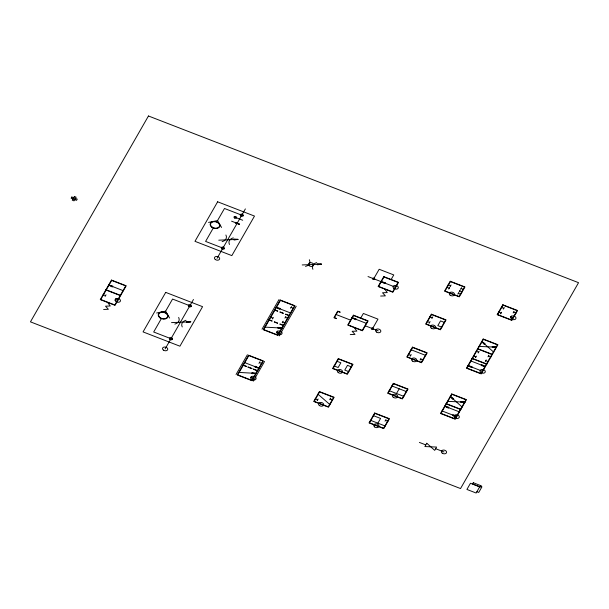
<?xml version="1.0" encoding="UTF-8"?>
<svg xmlns="http://www.w3.org/2000/svg" width="609" height="609" viewBox="0 0 609 609"><rect width="100%" height="100%" fill="white"/><g stroke="black" fill="none" stroke-linecap="round" stroke-linejoin="round"><path stroke-width="0.91" d="M72.867 198.907L73.567 197.697M74.823 199.668L75.524 198.458M106.149 290.082L100.751 299.506L114.812 304.957L120.209 295.532M106.286 289.854L111.683 280.437L125.743 285.88L120.338 295.304M105.091 296.438L106.035 294.794M114.926 300.252L115.87 298.6M161.347 318.614L153.681 331.996L172.416 339.259M156.604 313.003L165.618 311.161L172.56 299.057L191.302 306.319M213.272 228.032L205.598 241.415L224.34 248.678M208.522 222.422L217.542 220.58L224.485 208.476L243.219 215.738M165.138 348.896L193.456 299.491M217.055 258.315L245.381 208.902M236.064 374.505L247.391 354.743M262.022 329.21L279.013 299.567M272.375 319.002L273.319 317.358M250.581 377.991L251.525 376.339M258.962 363.375L259.906 361.731M276.547 332.697L277.491 331.052M282.211 322.816L283.155 321.171M284.921 318.088L285.865 316.436M290.584 308.207L291.528 306.555M253.268 381.173L264.595 361.403M279.226 335.879L296.218 306.236M373.34 279.417L379.163 269.269L393.764 274.925L391.145 279.493M360.756 318.035L363.375 313.468L377.976 319.131L372.16 329.279M317.19 400.653L318.134 399.009M329.728 399.732L330.672 398.088M410.245 356.212L411.189 354.56M429.132 323.272L430.076 321.621M431.842 318.537L432.786 316.893M448.757 289.024L449.701 287.379M450.142 286.611L451.086 284.966M377.877 423.171L380.587 418.436L373.21 415.582M396.497 393.513L399.207 388.786M385.025 421.169L385.969 419.525M420.081 360.018L421.025 358.374M457.839 294.139L458.783 292.495M459.194 291.78L460.138 290.128M460.61 289.305L461.553 287.661M446.374 403.965L440.969 413.382L455.03 418.832L460.434 409.408M446.504 403.729L451.908 394.312L465.961 399.763L460.564 409.179M472.333 358.671L466.936 368.095L480.996 373.538L486.393 364.121M472.47 358.442L477.867 349.018M477.996 348.79L483.401 339.373L497.454 344.816L492.057 354.24M475.454 357.734L476.398 356.09M478.164 353.007L479.108 351.363M500.606 313.863L501.55 312.219M503.316 309.136L504.26 307.484M485.282 361.548L486.226 359.904M487.992 356.821L488.936 355.169M510.433 317.67L511.377 316.025M513.143 312.942L514.087 311.298M486.522 363.893L491.927 354.468M238.035 239.367L234.069 240.045L233.772 239.032L238.035 239.367L218.76 240.182M321.461 264.131L317.502 264.808L317.198 263.796L321.461 264.131L302.193 264.945M190.784 321.796L186.826 322.473L186.529 321.461L190.784 321.796L171.517 322.61M496.518 347.191L492.399 347.511L492.262 346.498L496.518 347.191L478.94 346.414M465.025 402.13L460.906 402.458L460.769 401.445L465.025 402.13L447.448 401.361M282.188 328.099L278.047 328.365L277.932 327.353L282.188 328.099L264.732 327.109M256.222 373.386L252.088 373.66L251.974 372.647L256.222 373.386L238.766 372.404M380.64 296.05L385.375 295.875L382.528 292.762L387.263 292.579L384.652 289.054M103.637 309.463L108.364 309.281L105.524 306.167L110.252 305.984L107.648 302.46M350.251 334.592L354.986 334.417L352.139 331.304L356.874 331.121L354.263 327.596M239.527 224.257L235.348 223.176L235.85 222.3L239.527 224.257L231.565 221.174M351.911 317.753L356.09 318.834L355.587 319.717L351.911 317.753L366.656 323.47M276.06 307.347L280.239 308.428L279.737 309.311L276.06 307.347L290.805 313.064M485.388 366.603L481.217 365.514L481.719 364.639L485.388 366.603L470.643 360.886M467.933 365.613L472.112 366.694L471.61 367.577L467.933 365.613L482.678 371.33M108.638 285.012L112.817 286.093L112.315 286.976L108.638 285.012L123.383 290.729M444.684 406.173L448.863 407.261L448.361 408.137L444.684 406.173L459.43 411.89M456.72 416.617L452.54 415.536L453.043 414.66L456.72 416.617L441.974 410.908M259.175 368.239L254.996 367.151L255.498 366.275L259.175 368.239L244.43 362.522M461.082 288.483L463.54 289.435M448.155 284.837L450.614 285.788M459.666 290.95L462.124 291.901M501.329 307.355L503.788 308.314M513.615 312.12L516.074 313.072M446.77 287.25L449.229 288.202M458.311 293.317L460.769 294.269M498.619 312.09L501.078 313.041M510.905 316.847L513.364 317.799M234.153 216.926L242.694 220.237M368.011 276.562L395.69 287.288M429.855 316.764L432.314 317.715M444.6 322.481L440.535 320.905L437.825 325.632L441.89 327.208M427.145 321.491L429.604 322.443M477.654 348.66L492.399 354.369M477.525 348.888L492.27 354.605M476.177 351.233L478.636 352.185M488.464 355.999L490.923 356.95M473.467 355.961L475.926 356.912M485.754 360.726L488.212 361.677M472.12 358.305L486.865 364.022M471.99 358.541L486.736 364.251M340.149 312.059L337.698 311.108L333.922 317.7L336.374 318.652M340.02 312.295L337.904 311.473L334.394 317.601L336.511 318.416M335.81 314.404L350.556 320.121M365.301 325.83L378.227 330.847M410.976 349.703L425.721 355.42M291.056 307.378L293.515 308.337M408.266 354.43L410.717 355.382M420.553 359.196L423.011 360.147M274.644 309.806L277.765 311.016M280.071 311.915L283.322 313.171M285.697 314.092L289.389 315.523M274.514 310.042L277.628 311.245M279.942 312.143L283.185 313.399M285.568 314.32L289.26 315.751M285.393 317.266L287.851 318.218M270.396 317.228L272.847 318.18M282.683 321.994L285.141 322.945M268.98 319.687L272.101 320.897M274.408 321.796L277.651 323.052M280.033 323.973L283.725 325.404M268.851 319.923L271.964 321.126M274.278 322.024L277.521 323.28M279.904 324.201L283.596 325.64M277.019 331.875L279.478 332.826M336.792 361.213L340.857 362.789L338.147 367.516L334.082 365.94M351.538 366.923L347.48 365.354L344.77 370.082L348.828 371.657M446.161 403.6L460.906 409.317M446.032 403.828L460.777 409.545M391.831 385.923L406.576 391.64M389.121 390.651L403.866 396.368M105.943 289.724L120.689 295.434M105.806 289.953L120.552 295.669M103.104 294.665L105.563 295.616M115.398 299.422L117.857 300.382M259.434 362.553L261.885 363.504M243.021 364.981L246.653 366.39M248.046 366.93L251.989 368.46M253.382 369.001L257.767 370.698M330.2 398.91L332.659 399.862M385.497 420.347L387.956 421.299M242.892 365.21L246.516 366.618M247.909 367.158L251.852 368.689M253.245 369.229L257.637 370.927M315.203 398.88L317.662 399.831M370.5 420.309L385.246 426.026M251.053 377.169L253.511 378.12M419.403 442.416L425.828 444.905M435.656 448.711L443.984 451.939M479.671 486.842L470.452 483.264L466.913 489.446L476.131 493.016L480.098 486.134L481.94 486.85L478.735 492.445L476.893 491.729M481.772 341.474L485.129 343.735L484.094 344.291L481.772 341.474L493.686 352.131M450.279 396.421L453.636 398.674L452.601 399.238L450.279 396.421L462.193 407.071M317.913 394.152L329.949 404.597M217.542 220.58L221.562 227.469M165.618 311.161L169.637 318.05M225.916 235.005A8.001 5.565 12.7 0 1 222.095 241.659M229.471 244.513A8.001 5.565 12.7 0 1 233.285 237.86M178.665 317.426A8.001 5.565 12.7 0 1 174.852 324.087M182.228 326.942A8.001 5.565 12.7 0 1 186.042 320.288M309.342 259.761A8.001 5.565 12.7 0 1 305.52 266.422M312.897 269.277A8.001 5.565 12.7 0 1 316.718 262.624M71.832 197.027L71.139 198.237L76.559 200.338L77.252 199.128L71.832 197.027M74.382 196.501L72.273 200.186L74.009 200.856L76.117 197.179L74.382 196.501M148.459 115.984L30.45 321.856L460.541 488.555L578.55 282.683L148.459 115.984M111.47 280.071L100.272 299.605L115.025 305.322L126.215 285.788L111.47 280.071M165.709 292.381L143.054 331.905L179.914 346.194L202.576 306.67L165.709 292.381M217.634 201.792L194.971 241.324L231.839 255.613L254.501 216.081L217.634 201.792M248.617 355.214L237.289 374.977L252.035 380.694L263.362 360.931L248.617 355.214M280.247 300.039L263.255 329.69L278.001 335.399L294.992 305.756L280.247 300.039M248.83 355.58L237.769 374.885L251.822 380.328L262.89 361.03L248.83 355.58M280.46 300.404L263.727 329.591L277.788 335.041L294.512 305.855L280.46 300.404M353.387 315.18L347.724 325.061L362.469 330.771L368.133 320.89L353.387 315.18M353.593 315.538L348.196 324.962L362.256 330.413L367.653 320.989L353.593 315.538M383.777 276.631L378.113 286.512L392.858 292.229L398.522 282.348L383.777 276.631M383.982 276.996L378.585 286.42L392.645 291.863L398.042 282.447L383.982 276.996M319.39 391.572L313.726 401.453L328.472 407.17L334.135 397.289L319.39 391.572M338.269 358.632L332.605 368.514L347.351 374.231L353.014 364.349L338.269 358.632M319.603 391.937L314.206 401.361L328.259 406.804L333.663 397.388L319.603 391.937M338.482 358.998L333.085 368.422L347.138 373.865L352.542 364.448L338.482 358.998M385.124 282.66L384.614 283.535L380.945 281.571L385.124 282.66M374.687 413.009L369.024 422.89L383.769 428.607L389.433 418.718L374.687 413.009M412.453 347.13L406.789 357.011L421.535 362.728L427.198 352.839L412.453 347.13M431.332 314.191L425.668 324.072L440.414 329.789L446.077 319.9L431.332 314.191M450.211 281.251L444.547 291.132L459.293 296.849L464.956 286.961L450.211 281.251M374.9 413.366L369.503 422.791L383.556 428.241L388.961 418.817L374.9 413.366M412.666 347.488L407.261 356.912L421.321 362.363L426.719 352.938L412.666 347.488M431.545 314.548L426.14 323.973L440.2 329.423L445.598 319.999L431.545 314.548M450.424 281.609L445.027 291.033L459.079 296.484L464.484 287.06L450.424 281.609M393.307 383.35L387.644 393.231L402.389 398.948L408.053 389.067L393.307 383.35M393.521 383.716L388.123 393.132L402.176 398.583L407.581 389.159L393.521 383.716M451.695 393.947L440.497 413.481L455.243 419.198L466.441 399.664L451.695 393.947M483.188 339.007L466.456 368.186L481.201 373.903L497.934 344.717L483.188 339.007M502.806 304.782L497.142 314.663L511.887 320.38L517.551 310.499L502.806 304.782M503.019 305.147L497.614 314.564L511.674 320.014L517.071 310.598L503.019 305.147M426.772 443.253L424.884 446.549L436.6 447.067L434.712 450.363L426.772 443.253M473.307 482.747L472.599 483.98L480.668 487.109L481.376 485.868L473.307 482.747M442.203 453.111A2.649 1.842 12.7 0 0 446.534 452.647A2.649 1.842 12.7 0 0 443.207 450.066A2.649 1.842 12.7 0 0 442.203 453.111M454.938 417.789A2.649 1.842 12.7 0 0 459.27 417.325A2.649 1.842 12.7 0 0 455.943 414.744A2.649 1.842 12.7 0 0 454.938 417.789M480.897 372.495A2.649 1.842 12.7 0 0 485.236 372.03A2.649 1.842 12.7 0 0 481.909 369.457A2.649 1.842 12.7 0 0 480.897 372.495M511.583 318.971A2.649 1.842 12.7 0 0 515.914 318.507A2.649 1.842 12.7 0 0 512.588 315.926A2.649 1.842 12.7 0 0 511.583 318.971M374.619 426.917A2.649 1.842 12.7 0 0 378.95 426.452A2.649 1.842 12.7 0 0 375.624 423.872A2.649 1.842 12.7 0 0 374.619 426.917M393.239 397.258A2.649 1.842 12.7 0 0 397.57 396.794A2.649 1.842 12.7 0 0 394.244 394.213A2.649 1.842 12.7 0 0 393.239 397.258M412.377 361.038A2.649 1.842 12.7 0 0 416.716 360.574A2.649 1.842 12.7 0 0 413.389 357.993A2.649 1.842 12.7 0 0 412.377 361.038M431.256 328.099A2.649 1.842 12.7 0 0 435.595 327.634A2.649 1.842 12.7 0 0 432.268 325.054A2.649 1.842 12.7 0 0 431.256 328.099M450.142 295.159A2.649 1.842 12.7 0 0 454.474 294.695A2.649 1.842 12.7 0 0 451.147 292.114A2.649 1.842 12.7 0 0 450.142 295.159M319.322 405.48A2.649 1.842 12.7 0 0 323.653 405.015A2.649 1.842 12.7 0 0 320.326 402.442A2.649 1.842 12.7 0 0 319.322 405.48M338.201 372.541A2.649 1.842 12.7 0 0 342.532 372.076A2.649 1.842 12.7 0 0 339.205 369.503A2.649 1.842 12.7 0 0 338.201 372.541M376.446 332.012A2.649 1.842 12.7 0 0 380.785 331.547A2.649 1.842 12.7 0 0 377.458 328.974A2.649 1.842 12.7 0 0 376.446 332.012M393.909 288.46A2.649 1.842 12.7 0 0 398.24 287.996A2.649 1.842 12.7 0 0 394.914 285.415A2.649 1.842 12.7 0 0 393.909 288.46M251.73 379.285A2.649 1.842 12.7 0 0 256.069 378.821A2.649 1.842 12.7 0 0 252.743 376.248A2.649 1.842 12.7 0 0 251.73 379.285M277.696 333.998A2.649 1.842 12.7 0 0 282.028 333.534A2.649 1.842 12.7 0 0 278.701 330.953A2.649 1.842 12.7 0 0 277.696 333.998M309.311 265.737A2.649 1.842 12.7 0 0 313.65 265.273A2.649 1.842 12.7 0 0 310.316 262.692A2.649 1.842 12.7 0 0 309.311 265.737M163.357 350.068A2.649 1.842 12.7 0 0 167.688 349.604A2.649 1.842 12.7 0 0 164.361 347.023A2.649 1.842 12.7 0 0 163.357 350.068M215.274 259.48A2.649 1.842 12.7 0 0 219.613 259.015A2.649 1.842 12.7 0 0 216.286 256.442A2.649 1.842 12.7 0 0 215.274 259.48M116.075 301.546A2.649 1.842 12.7 0 0 120.407 301.082A2.649 1.842 12.7 0 0 117.08 298.501A2.649 1.842 12.7 0 0 116.075 301.546M211.94 226.982A4.628 3.22 12.7 0 0 219.491 226.175A4.628 3.22 12.7 0 0 213.69 221.676A4.628 3.22 12.7 0 0 211.94 226.982M211.688 227.149A5.001 3.479 12.7 0 0 219.857 226.274A5.001 3.479 12.7 0 0 213.584 221.417A5.001 3.479 12.7 0 0 211.688 227.149M221.859 248.815A1.561 1.089 12.7 0 0 224.409 248.533A1.561 1.089 12.7 0 0 222.437 247.018A1.561 1.089 12.7 0 0 221.859 248.815M240.738 215.875A1.561 1.089 12.7 0 0 243.288 215.594A1.561 1.089 12.7 0 0 241.324 214.079A1.561 1.089 12.7 0 0 240.738 215.875M234.48 217.969A1.302 0.906 12.7 0 0 236.612 217.733A1.302 0.906 12.7 0 0 234.967 216.469A1.302 0.906 12.7 0 0 234.48 217.969M160.015 317.563A4.628 3.22 12.7 0 0 167.574 316.756A4.628 3.22 12.7 0 0 161.773 312.257A4.628 3.22 12.7 0 0 160.015 317.563M159.764 317.731A5.001 3.479 12.7 0 0 167.932 316.855A5.001 3.479 12.7 0 0 161.659 311.998A5.001 3.479 12.7 0 0 159.764 317.731M169.934 339.396A1.561 1.089 12.7 0 0 172.484 339.114A1.561 1.089 12.7 0 0 170.52 337.599A1.561 1.089 12.7 0 0 169.934 339.396M188.813 306.456A1.561 1.089 12.7 0 0 191.363 306.175A1.561 1.089 12.7 0 0 189.399 304.66A1.561 1.089 12.7 0 0 188.813 306.456M373.043 279.257A1.043 0.723 12.7 0 0 374.725 279.021A1.043 0.723 12.7 0 0 373.37 278.039A1.043 0.723 12.7 0 0 373.043 279.257M371.863 329.119A1.043 0.723 12.7 0 0 373.538 328.883A1.043 0.723 12.7 0 0 372.19 327.901A1.043 0.723 12.7 0 0 371.863 329.119"/></g></svg>
